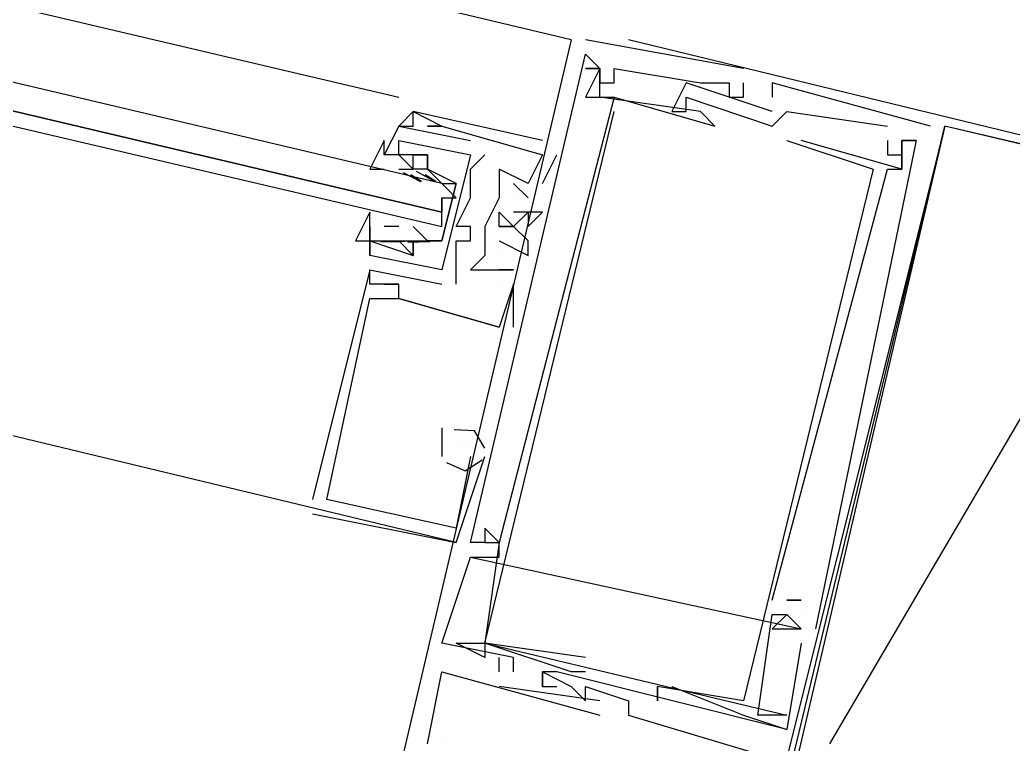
# Model space of a CAD drawing. Header units: feet. Extents: x -84 to 198, y -22 to 181.
# Drawn here: x 131.475 to 132.397, y 93.591 to 94.263 of the extents above; entities that cross this region are included whole.
import ezdxf

# ---------------------------------------------------------------- set-up
doc = ezdxf.new("R2010")
doc.units = ezdxf.units.FT
doc.layers.add('A-LINEA', color=7, linetype='CONTINUOUS')

msp = doc.modelspace()

# ---------------------------------------------------------------- linework, layer by layer
at = {"layer": 'A-LINEA'}
for p, q in [((132.2267, 93.5911), (135.0133, 98.3511)), ((131.9867, 94.2444), (126.0133, 95.6711)), ((130.1867, 94.5778), (131.8267, 94.1911)), ((131.9867, 94.2444), (131.8267, 93.5644)), ((131.9867, 94.2444), (131.8267, 93.5644)), ((131.9867, 94.2444), (131.8267, 93.5644)), ((131.9867, 94.2444), (131.9867, 94.2444)), ((131.9867, 94.2444), (131.9867, 94.2444)), ((131.9867, 94.2444), (131.9867, 94.2444)), ((132.1467, 94.2178), (132, 94.2444)), ((132, 94.2444), (132, 94.2444)), ((132.1467, 94.2178), (132, 94.2444)), ((132, 94.2444), (132, 94.2444)), ((132.1467, 94.2178), (132, 94.2444)), ((132, 94.2444), (132, 94.2444)), ((132.5333, 94.1244), (132.04, 94.2444)), ((132, 94.2178), (132, 94.2178)), ((132, 94.2178), (132, 94.2178)), ((132, 94.2178), (132, 94.2178)), ((132, 94.2178), (132, 94.2178)), ((132, 94.2178), (132, 94.2178)), ((132, 94.2178), (132, 94.2178)), ((132.0133, 94.2178), (132.0133, 94.2178)), ((132.0133, 94.2178), (132.0133, 94.2178)), ((132.0133, 94.2178), (132.0133, 94.2178)), ((132.0133, 94.2178), (132.0133, 94.2178)), ((132.0133, 94.2178), (132.0133, 94.2178)), ((132.0133, 94.2178), (132.0133, 94.2178)), ((132.0133, 94.2178), (132.0133, 94.2178)), ((132.0133, 94.2178), (132.0133, 94.2178)), ((132.0133, 94.2178), (132.0133, 94.2178)), ((132.0267, 94.2178), (132.0267, 94.2178)), ((132.0267, 94.2178), (132.0267, 94.2178)), ((132.0267, 94.2178), (132.0267, 94.2178)), ((132.1467, 94.2178), (132.1467, 94.2178)), ((132.1467, 94.2178), (132.1467, 94.2178)), ((132.1467, 94.2178), (132.1467, 94.2178)), ((132.0133, 94.2044), (132.0133, 94.2044)), ((132.0133, 94.2044), (132.0133, 94.2044)), ((132.0133, 94.2044), (132.0133, 94.2044)), ((132.0267, 94.2044), (132.0267, 94.2044)), ((132.0267, 94.2044), (132.0267, 94.2044)), ((132.0267, 94.2044), (132.0267, 94.2044)), ((132.0933, 94.2044), (132.0933, 94.2044)), ((132.0933, 94.2044), (132.0933, 94.2044)), ((132.0933, 94.2044), (132.0933, 94.2044)), ((132.1067, 94.2044), (132.1067, 94.2044)), ((132.1067, 94.2044), (132.1067, 94.2044)), ((132.1067, 94.2044), (132.1067, 94.2044)), ((132.1067, 94.2044), (132.1067, 94.2044)), ((132.1067, 94.2044), (132.1067, 94.2044)), ((132.1067, 94.2044), (132.1067, 94.2044)), ((132.12, 94.2044), (132.12, 94.2044)), ((132.12, 94.2044), (132.12, 94.2044)), ((132.12, 94.2044), (132.12, 94.2044)), ((132.1333, 94.2044), (132.1333, 94.2044)), ((132.1333, 94.2044), (132.1333, 94.2044)), ((132.1333, 94.2044), (132.1333, 94.2044)), ((132.1467, 94.2044), (132.1467, 94.2044)), ((132.1467, 94.2044), (132.1467, 94.2044)), ((132.1467, 94.2044), (132.1467, 94.2044)), ((132.1733, 94.2044), (132.1733, 94.2044)), ((132.1733, 94.2044), (132.1733, 94.2044)), ((132.1733, 94.2044), (132.1733, 94.2044)), ((132, 94.1911), (132, 94.1911)), ((132, 94.1911), (132, 94.1911)), ((132, 94.1911), (132, 94.1911)), ((132.0133, 94.1911), (132.0133, 94.1911)), ((132.0133, 94.1911), (132.0133, 94.1911)), ((132.0133, 94.1911), (132.0133, 94.1911)), ((132.0267, 94.1911), (132.0267, 94.1911)), ((132.0267, 94.1911), (132.0267, 94.1911)), ((132.0267, 94.1911), (132.0267, 94.1911)), ((132.0267, 94.1911), (132.0267, 94.1911)), ((132.0267, 94.1911), (132.0267, 94.1911)), ((132.0267, 94.1911), (132.0267, 94.1911)), ((132.0933, 94.1911), (132.0933, 94.1911)), ((132.0933, 94.1911), (132.0933, 94.1911)), ((132.0933, 94.1911), (132.0933, 94.1911)), ((132.1333, 94.1911), (132.1333, 94.1911)), ((132.1333, 94.1911), (132.1333, 94.1911)), ((132.1333, 94.1911), (132.1333, 94.1911)), ((132.1467, 94.1911), (132.1467, 94.1911)), ((132.1467, 94.1911), (132.1467, 94.1911)), ((132.1467, 94.1911), (132.1467, 94.1911)), ((132.1733, 94.1911), (132.1733, 94.1911)), ((132.1733, 94.1911), (132.1733, 94.1911)), ((132.1733, 94.1911), (132.1733, 94.1911)), ((131.84, 94.1778), (131.84, 94.1778)), ((131.84, 94.1778), (131.84, 94.1778)), ((131.84, 94.1778), (131.84, 94.1778)), ((131.84, 94.1778), (131.84, 94.1778)), ((131.84, 94.1778), (131.84, 94.1778)), ((131.84, 94.1778), (131.84, 94.1778)), ((132.0267, 94.1778), (132.0267, 94.1778)), ((132.0267, 94.1778), (132.0267, 94.1778)), ((132.0267, 94.1778), (132.0267, 94.1778)), ((132.08, 94.1778), (132.08, 94.1778)), ((132.08, 94.1778), (132.08, 94.1778)), ((132.08, 94.1778), (132.08, 94.1778)), ((132.0933, 94.1778), (132.0933, 94.1778)), ((132.0933, 94.1778), (132.0933, 94.1778)), ((132.0933, 94.1778), (132.0933, 94.1778)), ((132.1067, 94.1778), (132.1067, 94.1778)), ((132.1067, 94.1778), (132.1067, 94.1778)), ((132.1067, 94.1778), (132.1067, 94.1778)), ((132.1733, 94.1778), (132.1733, 94.1778)), ((132.1733, 94.1778), (132.1733, 94.1778)), ((132.1733, 94.1778), (132.1733, 94.1778)), ((132.1867, 94.1778), (132.1867, 94.1778)), ((132.1867, 94.1778), (132.1867, 94.1778)), ((132.1867, 94.1778), (132.1867, 94.1778)), ((131.8267, 94.1644), (131.8133, 94.1378)), ((131.8267, 94.1644), (131.8133, 94.1378)), ((131.8267, 94.1644), (131.8933, 94.1511)), ((131.8267, 94.1644), (131.8267, 94.1644)), ((131.8267, 94.1644), (131.8267, 94.1644)), ((131.8267, 94.1644), (131.8933, 94.1511)), ((131.8267, 94.1644), (131.8267, 94.1644)), ((131.8267, 94.1644), (131.8267, 94.1644)), ((131.8267, 94.1644), (131.8267, 94.1644)), ((131.84, 94.1644), (131.84, 94.1644)), ((131.84, 94.1644), (131.84, 94.1644)), ((131.84, 94.1644), (131.84, 94.1644)), ((131.8533, 94.1644), (131.8533, 94.1644)), ((131.8533, 94.1644), (131.8533, 94.1644)), ((131.8533, 94.1644), (131.8533, 94.1644)), ((131.8667, 94.1644), (131.8667, 94.1644)), ((131.8667, 94.1644), (131.8667, 94.1644)), ((131.8667, 94.1644), (131.8667, 94.1644)), ((131.8667, 94.1644), (131.8667, 94.1644)), ((131.8667, 94.1644), (131.8667, 94.1644)), ((131.8667, 94.1644), (131.8667, 94.1644)), ((132.12, 94.1644), (132.12, 94.1644)), ((132.12, 94.1644), (132.12, 94.1644)), ((132.12, 94.1644), (132.12, 94.1644)), ((132.1733, 93.4978), (132.3333, 94.1644)), ((132.1733, 94.1644), (132.1733, 94.1644)), ((132.1733, 93.4978), (132.3333, 94.1644)), ((132.1733, 94.1644), (132.1733, 94.1644)), ((132.1733, 93.4978), (132.3333, 94.1644)), ((132.1733, 94.1644), (132.1733, 94.1644)), ((132.28, 94.1644), (132.28, 94.1644)), ((132.28, 94.1644), (132.28, 94.1644)), ((132.28, 94.1644), (132.28, 94.1644)), ((132.32, 94.1644), (132.32, 94.1644)), ((132.32, 94.1644), (132.32, 94.1644)), ((132.32, 94.1644), (132.32, 94.1644)), ((132.3333, 94.1644), (132.3333, 94.1644)), ((132.3333, 94.1644), (132.3333, 94.1644)), ((132.3333, 94.1644), (132.3333, 94.1644)), ((131.8267, 94.1511), (131.8267, 94.1511)), ((131.8267, 94.1511), (131.8267, 94.1511)), ((131.8267, 94.1511), (131.8267, 94.1511)), ((131.8267, 94.1511), (131.8267, 94.1511)), ((131.8933, 94.1511), (131.8933, 94.1511)), ((131.8933, 94.1511), (131.8933, 94.1511)), ((131.96, 94.1511), (131.96, 94.1511)), ((131.96, 94.1511), (131.96, 94.1511)), ((131.96, 94.1511), (131.96, 94.1511)), ((132.1867, 94.1511), (132.1867, 94.1511)), ((132.1867, 94.1511), (132.1867, 94.1511)), ((132.1867, 94.1511), (132.1867, 94.1511)), ((132.2, 94.1511), (132.2, 94.1511)), ((132.2, 94.1511), (132.2, 94.1511)), ((132.2, 94.1511), (132.2, 94.1511)), ((132.28, 94.1511), (132.28, 94.1511)), ((132.28, 94.1511), (132.28, 94.1511)), ((132.28, 94.1511), (132.28, 94.1511)), ((132.2933, 94.1511), (132.2933, 94.1511)), ((132.2933, 94.1511), (132.2933, 94.1511)), ((132.2933, 94.1511), (132.2933, 94.1511)), ((132.2933, 94.1511), (132.2933, 94.1511)), ((132.2933, 94.1511), (132.2933, 94.1511)), ((132.2933, 94.1511), (132.2933, 94.1511)), ((132.2933, 94.1511), (132.2933, 94.1511)), ((132.2933, 94.1511), (132.2933, 94.1511)), ((132.2933, 94.1511), (132.2933, 94.1511)), ((132.3067, 94.1511), (132.3067, 94.1511)), ((132.3067, 94.1511), (132.3067, 94.1511)), ((132.3067, 94.1511), (132.3067, 94.1511)), ((132.3067, 94.1511), (132.3067, 94.1511)), ((132.3067, 94.1511), (132.3067, 94.1511)), ((132.3067, 94.1511), (132.3067, 94.1511)), ((131.8133, 94.1378), (131.8133, 94.1378)), ((131.8133, 94.1378), (131.8133, 94.1378)), ((131.8267, 94.1378), (131.8267, 94.1378)), ((131.8267, 94.1378), (131.8267, 94.1378)), ((131.84, 94.1378), (131.84, 94.1378)), ((131.84, 94.1378), (131.84, 94.1378)), ((131.8533, 94.1378), (131.8533, 94.1378)), ((131.8533, 94.1378), (131.8533, 94.1378)), ((131.8533, 94.1378), (131.8533, 94.1378)), ((131.8533, 94.1378), (131.8533, 94.1378)), ((131.8933, 94.1378), (131.8933, 94.1378)), ((131.8933, 94.1378), (131.8933, 94.1378)), ((131.9067, 94.1378), (131.9067, 94.1378)), ((131.9067, 94.1378), (131.9067, 94.1378)), ((131.96, 94.1111), (131.9733, 94.1378)), ((131.96, 94.1378), (131.96, 94.1378)), ((131.96, 94.1378), (131.96, 94.1378)), ((131.96, 94.1111), (131.9733, 94.1378)), ((131.96, 94.1378), (131.96, 94.1378)), ((131.96, 94.1378), (131.96, 94.1378)), ((131.96, 94.1111), (131.9733, 94.1378)), ((131.96, 94.1378), (131.96, 94.1378)), ((131.96, 94.1378), (131.96, 94.1378)), ((131.9733, 94.1378), (131.9733, 94.1378)), ((131.9733, 94.1378), (131.9733, 94.1378)), ((131.9733, 94.1378), (131.9733, 94.1378)), ((132.28, 94.1378), (132.28, 94.1378)), ((132.28, 94.1378), (132.28, 94.1378)), ((132.28, 94.1378), (132.28, 94.1378)), ((132.2933, 94.1378), (132.2933, 94.1378)), ((132.2933, 94.1378), (132.2933, 94.1378)), ((132.2933, 94.1378), (132.2933, 94.1378)), ((131.8267, 94.1244), (131.8267, 94.1244)), ((131.8267, 94.1244), (131.84, 94.1244)), ((131.8267, 94.1244), (131.8267, 94.1244)), ((131.8307, 94.1214), (131.847, 94.113)), ((131.8378, 94.1196), (131.8479, 94.1134)), ((131.84, 94.1244), (131.84, 94.1244)), ((131.84, 94.1244), (131.84, 94.1244)), ((131.8428, 94.1225), (131.8607, 94.1128)), ((131.8511, 94.1196), (131.8612, 94.1134)), ((131.8533, 94.1244), (131.8533, 94.1244)), ((131.8533, 94.1244), (131.8533, 94.1244)), ((131.8933, 94.1244), (131.8933, 94.1244)), ((131.8933, 94.1244), (131.8933, 94.1244)), ((131.92, 94.1244), (131.92, 94.1244)), ((131.92, 94.1244), (131.92, 94.1244)), ((131.92, 94.1244), (131.92, 94.1244)), ((132.2667, 94.1244), (132.2667, 94.1244)), ((132.2667, 94.1244), (132.2667, 94.1244)), ((132.2667, 94.1244), (132.2667, 94.1244)), ((132.28, 94.1244), (132.28, 94.1244)), ((132.28, 94.1244), (132.28, 94.1244)), ((132.28, 94.1244), (132.28, 94.1244)), ((132.2933, 94.1244), (132.2933, 94.1244)), ((132.2933, 94.1244), (132.2933, 94.1244)), ((132.2933, 94.1244), (132.2933, 94.1244)), ((132.2933, 94.1244), (132.2933, 94.1244)), ((132.2933, 94.1244), (132.2933, 94.1244)), ((132.2933, 94.1244), (132.2933, 94.1244)), ((131.84, 94.1111), (131.84, 94.1111)), ((131.8533, 94.1111), (131.8533, 94.1111)), ((131.9333, 94.1111), (131.9467, 94.0978)), ((131.9333, 94.1111), (131.9333, 94.1111)), ((131.9333, 94.1111), (131.9467, 94.0978)), ((131.9333, 94.1111), (131.9333, 94.1111)), ((131.9333, 94.1111), (131.9467, 94.0978)), ((131.9333, 94.1111), (131.9333, 94.1111)), ((131.9467, 94.1111), (131.9467, 94.1111)), ((131.9467, 94.1111), (131.9467, 94.1111)), ((131.9467, 94.1111), (131.9467, 94.1111)), ((131.9467, 94.1111), (131.9467, 94.1111)), ((131.9467, 94.1111), (131.9467, 94.1111)), ((131.9467, 94.1111), (131.9467, 94.1111)), ((131.96, 94.1111), (131.96, 94.1111)), ((131.96, 94.1111), (131.96, 94.1111)), ((131.96, 94.1111), (131.96, 94.1111)), ((131.8667, 94.0978), (131.8667, 94.0844)), ((131.8933, 94.0978), (131.8933, 94.0978)), ((131.8933, 94.0978), (131.8933, 94.0978)), ((131.92, 94.0978), (131.92, 94.0978)), ((131.92, 94.0978), (131.92, 94.0978)), ((131.92, 94.0978), (131.92, 94.0978)), ((131.9333, 94.0978), (131.9333, 94.0978)), ((131.9333, 94.0978), (131.9333, 94.0978)), ((131.9333, 94.0978), (131.9333, 94.0978)), ((131.9467, 94.0978), (131.9467, 94.0978)), ((131.9467, 94.0978), (131.9467, 94.0978)), ((131.9467, 94.0978), (131.9467, 94.0978)), ((131.9333, 94.0844), (131.9333, 94.0844)), ((131.9333, 94.0844), (131.9333, 94.0844)), ((131.9333, 94.0844), (131.9333, 94.0844)), ((131.9467, 94.0844), (131.9467, 94.0844)), ((131.9467, 94.0844), (131.9467, 94.0844)), ((131.9467, 94.0844), (131.9467, 94.0844)), ((131.96, 94.0844), (131.96, 94.0844)), ((131.96, 94.0844), (131.96, 94.0844)), ((131.96, 94.0844), (131.96, 94.0844)), ((131.8, 94.0711), (131.8, 94.0444)), ((131.8, 94.0711), (131.8, 94.0711)), ((131.8, 94.0711), (131.8, 94.0444)), ((131.8, 94.0711), (131.8, 94.0711)), ((131.8133, 94.0711), (131.8133, 94.0711)), ((131.8267, 94.0711), (131.8133, 94.0711)), ((131.8133, 94.0711), (131.8133, 94.0711)), ((131.8267, 94.0711), (131.8267, 94.0711)), ((131.8533, 94.0711), (131.8533, 94.0711)), ((131.88, 94.0711), (131.88, 94.0711)), ((131.88, 94.0711), (131.88, 94.0711)), ((131.8933, 94.0711), (131.8933, 94.0711)), ((131.8933, 94.0711), (131.8933, 94.0711)), ((131.9067, 94.0711), (131.9067, 94.0711)), ((131.9067, 94.0711), (131.9067, 94.0711)), ((131.9067, 94.0711), (131.9067, 94.0711)), ((131.92, 94.0711), (131.92, 94.0711)), ((131.92, 94.0711), (131.92, 94.0711)), ((131.92, 94.0711), (131.92, 94.0711)), ((131.9333, 94.0711), (131.9333, 94.0711)), ((131.9333, 94.0711), (131.9333, 94.0711)), ((131.9333, 94.0711), (131.9333, 94.0711)), ((131.9467, 94.0711), (131.9467, 94.0711)), ((131.9467, 94.0711), (131.9467, 94.0711)), ((131.9467, 94.0711), (131.9467, 94.0711)), ((131.8, 94.0578), (131.8, 94.0578)), ((131.8, 94.0578), (131.8, 94.0578)), ((131.8285, 94.057), (131.8102, 94.0567)), ((131.8365, 94.0576), (131.8246, 94.0566)), ((131.8267, 94.0578), (131.8267, 94.0578)), ((131.8267, 94.0578), (131.8267, 94.0578)), ((131.8557, 94.0569), (131.8352, 94.0564)), ((131.8498, 94.0576), (131.8379, 94.0566)), ((131.84, 94.0578), (131.84, 94.0578)), ((131.84, 94.0578), (131.84, 94.0578)), ((131.88, 94.0578), (131.88, 94.0578)), ((131.88, 94.0578), (131.88, 94.0578)), ((131.8933, 94.0578), (131.8933, 94.0578)), ((131.8933, 94.0578), (131.8933, 94.0578)), ((131.92, 94.0578), (131.92, 94.0578)), ((131.92, 94.0578), (131.92, 94.0578)), ((131.92, 94.0578), (131.92, 94.0578)), ((131.9467, 94.0578), (131.9467, 94.0578)), ((131.9467, 94.0578), (131.9467, 94.0578)), ((131.9467, 94.0578), (131.9467, 94.0578)), ((131.8, 94.0444), (131.8, 94.0444)), ((131.8, 94.0444), (131.8, 94.0444)), ((131.8, 94.0444), (131.8, 94.0444)), ((131.8, 94.0444), (131.8, 94.0444)), ((131.84, 94.0444), (131.84, 94.0444)), ((131.84, 94.0444), (131.84, 94.0444)), ((131.84, 94.0444), (131.84, 94.0444)), ((131.84, 94.0444), (131.84, 94.0444)), ((131.88, 94.0444), (131.88, 94.0444)), ((131.88, 94.0444), (131.88, 94.0444)), ((131.9067, 94.0444), (131.9067, 94.0444)), ((131.9067, 94.0444), (131.9067, 94.0444)), ((131.9067, 94.0444), (131.9067, 94.0444)), ((131.92, 94.0444), (131.92, 94.0444)), ((131.92, 94.0444), (131.92, 94.0444)), ((131.92, 94.0444), (131.92, 94.0444)), ((131.9467, 94.0444), (131.9467, 94.0444)), ((131.9467, 94.0444), (131.9467, 94.0444)), ((131.9467, 94.0444), (131.9467, 94.0444)), ((131.8, 94.0311), (131.8667, 94.0178)), ((131.8, 94.0311), (131.8, 94.0311)), ((131.8, 94.0311), (131.8, 94.0311)), ((131.8, 94.0311), (131.8667, 94.0178)), ((131.8, 94.0311), (131.8, 94.0311)), ((131.8, 94.0311), (131.8, 94.0311)), ((131.8, 94.0311), (131.8, 94.0311)), ((131.8667, 94.0311), (131.8667, 94.0311)), ((131.8667, 94.0311), (131.8667, 94.0311)), ((131.8933, 94.0311), (131.8933, 94.0311)), ((131.8933, 94.0311), (131.8933, 94.0311)), ((131.8933, 94.0311), (131.8933, 94.0311)), ((131.92, 94.0311), (131.92, 94.0311)), ((131.92, 94.0311), (131.92, 94.0311)), ((131.92, 94.0311), (131.92, 94.0311)), ((131.9333, 94.0311), (131.9333, 94.0311)), ((131.9333, 94.0311), (131.9333, 94.0311)), ((131.9333, 94.0311), (131.9333, 94.0311)), ((131.9333, 94.0311), (131.9333, 94.0311)), ((131.9333, 94.0311), (131.9333, 94.0311)), ((131.9333, 94.0311), (131.9333, 94.0311)), ((131.8, 94.0178), (131.8, 94.0178)), ((131.8, 94.0178), (131.8, 94.0178)), ((131.8, 94.0178), (131.8, 94.0178)), ((131.8133, 94.0178), (131.8133, 94.0178)), ((131.8133, 94.0178), (131.8133, 94.0178)), ((131.8133, 94.0178), (131.8133, 94.0178)), ((131.8267, 94.0178), (131.8267, 94.0178)), ((131.8267, 94.0178), (131.8267, 94.0178)), ((131.8267, 94.0178), (131.8267, 94.0178)), ((131.8267, 94.0178), (131.8267, 94.0178)), ((131.8267, 94.0178), (131.8267, 94.0178)), ((131.8267, 94.0178), (131.8267, 94.0178)), ((131.8667, 94.0178), (131.8667, 94.0178)), ((131.8667, 94.0178), (131.8667, 94.0178)), ((131.88, 94.0178), (131.88, 94.0178)), ((131.88, 94.0178), (131.88, 94.0178)), ((131.92, 94.0178), (131.92, 94.0178)), ((131.92, 94.0178), (131.92, 94.0178)), ((131.92, 94.0178), (131.92, 94.0178)), ((131.9333, 93.9778), (131.9333, 94.0178)), ((131.9333, 94.0178), (131.9333, 94.0178)), ((131.9333, 94.0178), (131.9333, 94.0178)), ((131.9333, 93.9778), (131.9333, 94.0178)), ((131.9333, 94.0178), (131.9333, 94.0178)), ((131.9333, 94.0178), (131.9333, 94.0178)), ((131.9333, 93.9778), (131.9333, 94.0178)), ((131.9333, 94.0178), (131.9333, 94.0178)), ((131.9333, 94.0178), (131.9333, 94.0178)), ((131.8, 94.0044), (131.8, 94.0044)), ((131.8, 94.0044), (131.8, 94.0044)), ((131.8, 94.0044), (131.8, 94.0044)), ((131.8267, 94.0044), (131.8267, 94.0044)), ((131.8267, 94.0044), (131.8267, 94.0044)), ((131.8267, 94.0044), (131.8267, 94.0044)), ((131.8267, 94.0044), (131.8267, 94.0044)), ((131.8267, 94.0044), (131.8267, 94.0044)), ((131.8267, 94.0044), (131.8267, 94.0044)), ((131.92, 93.9778), (131.92, 93.9778)), ((131.92, 93.9778), (131.92, 93.9778)), ((131.92, 93.9778), (131.92, 93.9778)), ((131.92, 93.9778), (131.92, 93.9778)), ((131.92, 93.9778), (131.92, 93.9778)), ((131.92, 93.9778), (131.92, 93.9778)), ((131.9333, 93.9778), (131.9333, 93.9778)), ((131.9333, 93.9778), (131.9333, 93.9778)), ((131.9333, 93.9778), (131.9333, 93.9778)), ((131.8667, 93.8844), (131.8667, 93.8711)), ((131.8667, 93.8844), (131.8667, 93.8844)), ((131.8667, 93.8844), (131.8667, 93.8711)), ((131.8667, 93.8844), (131.8667, 93.8844)), ((131.8667, 93.8844), (131.8667, 93.8711)), ((131.8667, 93.8844), (131.8667, 93.8844)), ((131.8667, 93.8711), (131.8667, 93.8578)), ((131.8667, 93.8711), (131.8667, 93.8711)), ((131.8667, 93.8711), (131.8667, 93.8578)), ((131.8667, 93.8711), (131.8667, 93.8711)), ((131.8667, 93.8711), (131.8667, 93.8578)), ((131.8667, 93.8711), (131.8667, 93.8711)), ((131.88, 93.8711), (131.88, 93.8711)), ((131.88, 93.8711), (131.88, 93.8711)), ((131.88, 93.8711), (131.88, 93.8711)), ((131.8933, 93.8711), (131.8933, 93.8711)), ((131.8933, 93.8711), (131.8933, 93.8711)), ((131.8933, 93.8711), (131.8933, 93.8711)), ((131.8933, 93.8711), (131.8933, 93.8711)), ((131.8933, 93.8711), (131.8933, 93.8711)), ((131.8933, 93.8711), (131.8933, 93.8711)), ((131.8667, 93.8578), (131.8667, 93.8578)), ((131.8667, 93.8578), (131.8667, 93.8578)), ((131.8667, 93.8578), (131.8667, 93.8578)), ((131.88, 93.7778), (131.9067, 93.8578)), ((131.88, 93.7778), (131.9067, 93.8578)), ((131.88, 93.7778), (131.9067, 93.8578)), ((131.8933, 93.8578), (131.8933, 93.8578)), ((131.8933, 93.8578), (131.8933, 93.8578)), ((131.8933, 93.8578), (131.8933, 93.8578)), ((131.8933, 93.8578), (131.8933, 93.8578)), ((131.8933, 93.8578), (131.8933, 93.8578)), ((131.8933, 93.8578), (131.8933, 93.8578)), ((131.9067, 93.8578), (131.9067, 93.8578)), ((131.9067, 93.8578), (131.9067, 93.8578)), ((131.9067, 93.8578), (131.9067, 93.8578)), ((131.7467, 93.8178), (131.7467, 93.8178)), ((131.7467, 93.8178), (131.7467, 93.8178)), ((131.7467, 93.8178), (131.7467, 93.8178)), ((131.76, 93.8178), (131.76, 93.8178)), ((131.76, 93.8178), (131.76, 93.8178)), ((131.76, 93.8178), (131.76, 93.8178)), ((131.7467, 93.8044), (131.88, 93.7778)), ((131.7467, 93.8044), (131.7467, 93.8044)), ((131.7467, 93.8044), (131.88, 93.7778)), ((131.7467, 93.8044), (131.7467, 93.8044)), ((131.7467, 93.8044), (131.88, 93.7778)), ((131.7467, 93.8044), (131.7467, 93.8044)), ((131.88, 93.7911), (131.88, 93.7911)), ((131.88, 93.7911), (131.88, 93.7911)), ((131.88, 93.7911), (131.88, 93.7911)), ((131.88, 93.7911), (131.88, 93.7911)), ((131.88, 93.7911), (131.88, 93.7911)), ((131.88, 93.7911), (131.88, 93.7911)), ((131.9067, 93.7911), (131.9067, 93.7911)), ((131.9067, 93.7911), (131.9067, 93.7911)), ((131.9067, 93.7911), (131.9067, 93.7911)), ((131.88, 93.7778), (131.88, 93.7778)), ((131.88, 93.7778), (131.88, 93.7778)), ((131.88, 93.7778), (131.88, 93.7778)), ((131.8933, 93.7778), (131.8933, 93.7778)), ((131.8933, 93.7778), (131.8933, 93.7778)), ((131.8933, 93.7778), (131.8933, 93.7778)), ((131.9067, 93.7778), (131.9067, 93.7778)), ((131.9067, 93.7778), (131.9067, 93.7778)), ((131.9067, 93.7778), (131.9067, 93.7778)), ((131.9067, 93.7778), (131.9067, 93.7778)), ((131.9067, 93.7778), (131.9067, 93.7778)), ((131.9067, 93.7778), (131.9067, 93.7778)), ((131.92, 93.7778), (131.92, 93.7778)), ((131.92, 93.7778), (131.92, 93.7778)), ((131.92, 93.7778), (131.92, 93.7778)), ((131.92, 93.7778), (131.92, 93.7778)), ((131.92, 93.7778), (131.92, 93.7778)), ((131.92, 93.7778), (131.92, 93.7778)), ((131.92, 93.7778), (131.92, 93.7778)), ((131.92, 93.7778), (131.92, 93.7778)), ((131.92, 93.7778), (131.92, 93.7778)), ((131.8933, 93.7644), (132.2, 93.6978)), ((131.8933, 93.7644), (131.8933, 93.7644)), ((131.8933, 93.7644), (132.2, 93.6978)), ((131.8933, 93.7644), (131.8933, 93.7644)), ((131.8933, 93.7644), (132.2, 93.6978)), ((131.8933, 93.7644), (131.8933, 93.7644)), ((131.92, 93.7644), (131.92, 93.7644)), ((131.92, 93.7644), (131.92, 93.7644)), ((131.92, 93.7644), (131.92, 93.7644)), ((132.1733, 93.7244), (132.1733, 93.7244)), ((132.1733, 93.7244), (132.1733, 93.7244)), ((132.1733, 93.7244), (132.1733, 93.7244)), ((132.2, 93.7244), (132.1867, 93.7244)), ((132.1867, 93.7244), (132.1867, 93.7244)), ((132.2, 93.7244), (132.1867, 93.7244)), ((132.1867, 93.7244), (132.1867, 93.7244)), ((132.2, 93.7244), (132.1867, 93.7244)), ((132.1867, 93.7244), (132.1867, 93.7244)), ((132.2, 93.7244), (132.2, 93.7244)), ((132.2, 93.7244), (132.2, 93.7244)), ((132.2, 93.7244), (132.2, 93.7244)), ((132.1733, 93.7111), (132.1733, 93.7111)), ((132.1733, 93.7111), (132.1733, 93.7111)), ((132.1733, 93.7111), (132.1733, 93.7111)), ((132.1867, 93.7111), (132.1867, 93.7111)), ((132.1867, 93.7111), (132.1867, 93.7111)), ((132.1867, 93.7111), (132.1867, 93.7111)), ((132.1867, 93.7111), (132.1867, 93.7111)), ((132.1867, 93.7111), (132.1867, 93.7111)), ((132.1867, 93.7111), (132.1867, 93.7111)), ((132.2, 93.7111), (132.2, 93.7111)), ((132.2, 93.7111), (132.2, 93.7111)), ((132.2, 93.7111), (132.2, 93.7111)), ((132.2, 93.7111), (132.2, 93.7111)), ((132.2, 93.7111), (132.2, 93.7111)), ((132.2, 93.7111), (132.2, 93.7111)), ((132.2, 93.7111), (132.2, 93.7111)), ((132.2, 93.7111), (132.2, 93.7111)), ((132.2, 93.7111), (132.2, 93.7111)), ((132.2, 93.7111), (132.2, 93.7111)), ((132.2, 93.7111), (132.2, 93.7111)), ((132.2, 93.7111), (132.2, 93.7111)), ((132.1733, 93.6978), (132.1733, 93.6978)), ((132.1733, 93.6978), (132.1733, 93.6978)), ((132.1733, 93.6978), (132.1733, 93.6978)), ((132.2, 93.6978), (132.2, 93.6978)), ((132.2, 93.6978), (132.2, 93.6978)), ((132.2, 93.6978), (132.2, 93.6978)), ((132.2, 93.6978), (132.2, 93.6978)), ((132.2, 93.6978), (132.2, 93.6978)), ((132.2, 93.6978), (132.2, 93.6978)), ((132.2133, 93.6978), (132.2133, 93.6978)), ((132.2133, 93.6978), (132.2133, 93.6978)), ((132.2133, 93.6978), (132.2133, 93.6978)), ((131.8667, 93.6844), (131.8667, 93.6844)), ((131.8667, 93.6844), (131.8667, 93.6844)), ((131.8667, 93.6844), (131.8667, 93.6844)), ((131.8667, 93.6844), (131.8667, 93.6844)), ((131.8667, 93.6844), (131.8667, 93.6844)), ((131.8667, 93.6844), (131.8667, 93.6844)), ((131.88, 93.6844), (131.88, 93.6844)), ((131.88, 93.6844), (131.88, 93.6844)), ((131.88, 93.6844), (131.88, 93.6844)), ((131.9067, 93.6844), (131.9067, 93.6844)), ((131.9067, 93.6844), (131.9067, 93.6844)), ((131.9067, 93.6844), (131.9067, 93.6844)), ((131.9067, 93.6844), (131.9067, 93.6844)), ((131.9067, 93.6844), (131.9067, 93.6844)), ((131.9067, 93.6844), (131.9067, 93.6844)), ((131.9067, 93.6844), (131.9067, 93.6844)), ((131.9067, 93.6844), (131.9067, 93.6844)), ((131.9067, 93.6844), (131.9067, 93.6844)), ((132.2, 93.6844), (132.2, 93.6844)), ((132.2, 93.6844), (132.2, 93.6844)), ((132.2, 93.6844), (132.2, 93.6844)), ((131.9067, 93.6711), (131.9067, 93.6711)), ((131.9067, 93.6711), (131.9067, 93.6711)), ((131.9067, 93.6711), (131.9067, 93.6711)), ((131.92, 93.6711), (131.92, 93.6711)), ((131.92, 93.6711), (131.92, 93.6711)), ((131.92, 93.6711), (131.92, 93.6711)), ((131.9333, 93.6711), (131.9333, 93.6711)), ((131.9333, 93.6711), (131.9333, 93.6711)), ((131.9333, 93.6711), (131.9333, 93.6711)), ((131.96, 93.6711), (131.96, 93.6711)), ((131.96, 93.6711), (131.96, 93.6711)), ((131.96, 93.6711), (131.96, 93.6711)), ((131.96, 93.6711), (131.96, 93.6711)), ((131.96, 93.6711), (131.96, 93.6711)), ((131.96, 93.6711), (131.96, 93.6711)), ((132, 93.6711), (132, 93.6711)), ((132, 93.6711), (132, 93.6711)), ((132, 93.6711), (132, 93.6711)), ((131.8667, 93.6578), (131.8667, 93.6578)), ((131.8667, 93.6578), (131.8667, 93.6578)), ((131.8667, 93.6578), (131.8667, 93.6578)), ((131.92, 93.6578), (131.92, 93.6578)), ((131.92, 93.6578), (131.92, 93.6578)), ((131.92, 93.6578), (131.92, 93.6578)), ((131.92, 93.6578), (131.92, 93.6578)), ((131.92, 93.6578), (131.92, 93.6578)), ((131.92, 93.6578), (131.92, 93.6578)), ((131.9333, 93.6578), (131.9333, 93.6578)), ((131.9333, 93.6578), (131.9333, 93.6578)), ((131.9333, 93.6578), (131.9333, 93.6578)), ((131.9333, 93.6578), (131.9333, 93.6578)), ((131.9333, 93.6578), (131.9333, 93.6578)), ((131.9333, 93.6578), (131.9333, 93.6578)), ((131.96, 93.6578), (131.96, 93.6578)), ((131.96, 93.6578), (131.96, 93.6578)), ((131.96, 93.6578), (131.96, 93.6578)), ((131.96, 93.6578), (131.96, 93.6578)), ((131.96, 93.6578), (131.96, 93.6578)), ((131.96, 93.6578), (131.96, 93.6578)), ((131.96, 93.6578), (131.96, 93.6578)), ((131.96, 93.6578), (131.96, 93.6578)), ((131.96, 93.6578), (131.96, 93.6578)), ((131.9733, 93.6578), (131.9733, 93.6578)), ((131.9733, 93.6578), (131.9733, 93.6578)), ((131.9733, 93.6578), (131.9733, 93.6578)), ((131.9733, 93.6578), (131.9733, 93.6578)), ((131.9733, 93.6578), (131.9733, 93.6578)), ((131.9733, 93.6578), (131.9733, 93.6578)), ((131.9867, 93.6578), (131.9867, 93.6578)), ((131.9867, 93.6578), (131.9867, 93.6578)), ((131.9867, 93.6578), (131.9867, 93.6578)), ((132, 93.6578), (132, 93.6578)), ((132, 93.6578), (132, 93.6578)), ((132, 93.6578), (132, 93.6578)), ((132.0133, 93.6311), (131.92, 93.6444)), ((131.92, 93.6444), (131.92, 93.6444)), ((132.0133, 93.6311), (131.92, 93.6444)), ((131.92, 93.6444), (131.92, 93.6444)), ((132.0133, 93.6311), (131.92, 93.6444)), ((131.92, 93.6444), (131.92, 93.6444)), ((131.96, 93.6444), (131.96, 93.6444)), ((131.96, 93.6444), (131.96, 93.6444)), ((131.96, 93.6444), (131.96, 93.6444)), ((131.96, 93.6444), (131.96, 93.6444)), ((131.96, 93.6444), (131.96, 93.6444)), ((131.96, 93.6444), (131.96, 93.6444)), ((131.9733, 93.6444), (131.9733, 93.6444)), ((131.9733, 93.6444), (131.9733, 93.6444)), ((131.9733, 93.6444), (131.9733, 93.6444)), ((131.9867, 93.6444), (131.9867, 93.6444)), ((131.9867, 93.6444), (131.9867, 93.6444)), ((131.9867, 93.6444), (131.9867, 93.6444)), ((132, 93.6444), (132, 93.6444)), ((132, 93.6444), (132, 93.6444)), ((132, 93.6444), (132, 93.6444)), ((132.0667, 93.6444), (132.0667, 93.6444)), ((132.0667, 93.6444), (132.0667, 93.6444)), ((132.0667, 93.6444), (132.0667, 93.6444)), ((132.0667, 93.6444), (132.0667, 93.6444)), ((132.0667, 93.6444), (132.0667, 93.6444)), ((132.0667, 93.6444), (132.0667, 93.6444)), ((132.0667, 93.6444), (132.0667, 93.6444)), ((132.0667, 93.6444), (132.0667, 93.6444)), ((132.0667, 93.6444), (132.0667, 93.6444)), ((132.08, 93.6444), (132.08, 93.6444)), ((132.08, 93.6444), (132.08, 93.6444)), ((132.08, 93.6444), (132.08, 93.6444)), ((132, 93.6311), (132, 93.6311)), ((132, 93.6311), (132, 93.6311)), ((132, 93.6311), (132, 93.6311)), ((132.0133, 93.6311), (132.0133, 93.6311)), ((132.0133, 93.6311), (132.0133, 93.6311)), ((132.0133, 93.6311), (132.0133, 93.6311)), ((132.04, 93.6311), (132.04, 93.6311)), ((132.04, 93.6311), (132.04, 93.6311)), ((132.04, 93.6311), (132.04, 93.6311)), ((132.0667, 93.6311), (132.0667, 93.6311)), ((132.0667, 93.6311), (132.0667, 93.6311)), ((132.0667, 93.6311), (132.0667, 93.6311)), ((132.1467, 93.6311), (132.1467, 93.6311)), ((132.1467, 93.6311), (132.1467, 93.6311)), ((132.1467, 93.6311), (132.1467, 93.6311)), ((132.0133, 93.6178), (132.0133, 93.6178)), ((132.0133, 93.6178), (132.0133, 93.6178)), ((132.0133, 93.6178), (132.0133, 93.6178)), ((132.04, 93.6178), (132.04, 93.6178)), ((132.04, 93.6178), (132.04, 93.6178)), ((132.04, 93.6178), (132.04, 93.6178)), ((132.1467, 93.6178), (132.1467, 93.6178)), ((132.1467, 93.6178), (132.1467, 93.6178)), ((132.1467, 93.6178), (132.1467, 93.6178)), ((132.16, 93.6178), (132.16, 93.6178)), ((132.16, 93.6178), (132.16, 93.6178)), ((132.16, 93.6178), (132.16, 93.6178)), ((132.1867, 93.6178), (132.1867, 93.6178)), ((132.1867, 93.6178), (132.1867, 93.6178)), ((132.1867, 93.6178), (132.1867, 93.6178)), ((132.1867, 93.6044), (132.1867, 93.6044)), ((132.1867, 93.6044), (132.1867, 93.6044)), ((132.1867, 93.6044), (132.1867, 93.6044)), ((132.1867, 93.6044), (132.1867, 93.6044)), ((132.1867, 93.6044), (132.1867, 93.6044)), ((132.1867, 93.6044), (132.1867, 93.6044)), ((131.8533, 93.5911), (131.8533, 93.5911)), ((131.8533, 93.5911), (131.8533, 93.5911)), ((131.8533, 93.5911), (131.8533, 93.5911)), ((131.8667, 93.5911), (131.8667, 93.5911)), ((131.8667, 93.5911), (131.8667, 93.5911)), ((131.8667, 93.5911), (131.8667, 93.5911))]:
    msp.add_line(p, q, dxfattribs=at)
for points in [[(130.16, 94.4711), (131.8667, 94.0711), (131.8667, 94.0844), (130.1733, 94.4844), (131.8667, 94.0844), (131.8667, 94.0978), (131.88, 94.0978), (131.8667, 94.1111), (130.1733, 94.5111)], [(131.88, 93.7778), (130.1067, 94.2044), (129, 94.4578)], [(131.9067, 93.7778), (131.8933, 93.7778), (132, 94.2311)], [(131.9067, 93.7778), (131.8933, 93.7778), (132, 94.2311)], [(131.9067, 93.7778), (131.8933, 93.7778), (132, 94.2311)], [(132, 94.2311), (132.0133, 94.2178), (132.0133, 94.2044), (132.0267, 94.2044), (132.0267, 94.2178), (132.1067, 94.2044), (132.12, 94.2044)], [(132, 94.2311), (132.0133, 94.2178), (132.0133, 94.2044), (132.0267, 94.2044), (132.0267, 94.2178), (132.1067, 94.2044), (132.12, 94.2044)], [(132, 94.2311), (132.0133, 94.2178), (132.0133, 94.2044), (132.0267, 94.2044), (132.0267, 94.2178), (132.1067, 94.2044), (132.12, 94.2044)], [(132.0267, 94.1911), (132.12, 94.1644), (132.1067, 94.1778), (132.0133, 94.1911), (132.0133, 94.2178), (132, 94.2178), (132.0133, 94.2178), (132, 94.1911), (132.0267, 94.1911), (131.92, 93.7778), (131.9067, 93.7911), (131.9067, 93.7778), (131.92, 93.7778), (131.9067, 93.6844)], [(132.0267, 94.1911), (132.12, 94.1644), (132.1067, 94.1778), (132.0133, 94.1911), (132.0133, 94.2178), (132, 94.2178), (132.0133, 94.2178), (132, 94.1911), (132.0267, 94.1911), (131.92, 93.7778), (131.9067, 93.7911), (131.9067, 93.7778), (131.92, 93.7778), (131.9067, 93.6844)], [(132.0267, 94.1911), (132.12, 94.1644), (132.1067, 94.1778), (132.0133, 94.1911), (132.0133, 94.2178), (132, 94.2178), (132.0133, 94.2178), (132, 94.1911), (132.0267, 94.1911), (131.92, 93.7778), (131.9067, 93.7911), (131.9067, 93.7778), (131.92, 93.7778), (131.9067, 93.6844)], [(132.1733, 94.1778), (132.0933, 94.2044), (132.08, 94.1778), (132.0933, 94.1778), (132.0933, 94.1911), (132.1733, 94.1644), (132.1867, 94.1778), (132.28, 94.1644)], [(132.1733, 94.1778), (132.0933, 94.2044), (132.08, 94.1778), (132.0933, 94.1778), (132.0933, 94.1911), (132.1733, 94.1644), (132.1867, 94.1778), (132.28, 94.1644)], [(132.1733, 94.1778), (132.0933, 94.2044), (132.08, 94.1778), (132.0933, 94.1778), (132.0933, 94.1911), (132.1733, 94.1644), (132.1867, 94.1778), (132.28, 94.1644)], [(132.1067, 94.2044), (132.1333, 94.2044), (132.1333, 94.1911), (132.1467, 94.1911), (132.1467, 94.2044)], [(132.1067, 94.2044), (132.1333, 94.2044), (132.1333, 94.1911), (132.1467, 94.1911), (132.1467, 94.2044)], [(132.1067, 94.2044), (132.1333, 94.2044), (132.1333, 94.1911), (132.1467, 94.1911), (132.1467, 94.2044)], [(132.32, 94.1644), (132.1733, 94.2044), (132.1733, 94.1911)], [(132.32, 94.1644), (132.1733, 94.2044), (132.1733, 94.1911)], [(132.32, 94.1644), (132.1733, 94.2044), (132.1733, 94.1911)], [(131.96, 94.1511), (131.84, 94.1778), (131.8267, 94.1644), (131.84, 94.1644), (131.84, 94.1778), (131.8667, 94.1644), (131.8533, 94.1644), (131.8667, 94.1644), (131.96, 94.1378), (131.9467, 94.1111), (131.92, 94.1244), (131.92, 94.0978), (131.9067, 94.0711), (131.9067, 94.0444), (131.8933, 94.0311), (131.9333, 94.0311)], [(131.96, 94.1511), (131.84, 94.1778), (131.8267, 94.1644), (131.84, 94.1644), (131.84, 94.1778), (131.8667, 94.1644), (131.8533, 94.1644), (131.8667, 94.1644), (131.96, 94.1378), (131.9467, 94.1111), (131.92, 94.1244), (131.92, 94.0978), (131.9067, 94.0711), (131.9067, 94.0444), (131.8933, 94.0311), (131.9333, 94.0311)], [(131.96, 94.1511), (131.84, 94.1778), (131.8267, 94.1644), (131.84, 94.1644), (131.84, 94.1778), (131.8667, 94.1644), (131.8533, 94.1644), (131.8667, 94.1644), (131.96, 94.1378), (131.9467, 94.1111), (131.92, 94.1244), (131.92, 94.0978), (131.9067, 94.0711), (131.9067, 94.0444), (131.8933, 94.0311), (131.9333, 94.0311)], [(132, 93.6711), (131.9067, 93.6844), (132.0267, 94.1778)], [(132, 93.6711), (131.9067, 93.6844), (132.0267, 94.1778)], [(132, 93.6711), (131.9067, 93.6844), (132.0267, 94.1778)], [(132.1333, 93.3644), (132.9467, 93.1644), (133.1333, 93.9778), (132.3333, 94.1644), (132.1333, 93.3644)], [(132.1467, 93.3644), (132.9333, 93.1778), (133.12, 93.9778), (132.3333, 94.1644), (132.1467, 93.3644)], [(131.8, 94.0711), (131.8, 94.0844), (131.7867, 94.0578), (131.8, 94.0578), (131.8, 94.0711), (131.8, 94.0578), (131.8133, 94.0578), (131.8267, 94.0578), (131.84, 94.0578), (131.8667, 94.0578), (131.88, 94.1111), (131.8533, 94.1244), (131.84, 94.1244), (131.8267, 94.1378), (131.8133, 94.1378), (131.8133, 94.1511), (131.8, 94.1244), (131.8133, 94.1244)], [(131.84, 94.1244), (131.84, 94.1378), (131.8533, 94.1378), (131.8533, 94.1244), (131.8533, 94.1378), (131.8267, 94.1378), (131.8267, 94.1511), (131.8933, 94.1378)], [(131.84, 94.1244), (131.84, 94.1378), (131.8533, 94.1378), (131.8533, 94.1244), (131.8533, 94.1378), (131.8267, 94.1378), (131.8267, 94.1511), (131.8933, 94.1378)], [(132.1867, 94.1511), (132.2667, 94.1244), (132.1467, 93.6311), (132.0667, 93.6444), (132.0667, 93.6444)], [(132.1867, 94.1511), (132.2667, 94.1244), (132.1467, 93.6311), (132.0667, 93.6444), (132.0667, 93.6444)], [(132.1867, 94.1511), (132.2667, 94.1244), (132.1467, 93.6311), (132.0667, 93.6444), (132.0667, 93.6444)], [(132.1733, 93.7244), (132.28, 94.1244), (132.2933, 94.1244), (132.2933, 94.1511)], [(132.1733, 93.7244), (132.28, 94.1244), (132.2933, 94.1244), (132.2933, 94.1511)], [(132.1733, 93.7244), (132.28, 94.1244), (132.2933, 94.1244), (132.2933, 94.1511)], [(132.3067, 94.1511), (132.2933, 94.1511), (132.2933, 94.1244), (132.2, 94.1511)], [(132.3067, 94.1511), (132.2933, 94.1511), (132.2933, 94.1244), (132.2, 94.1511)], [(132.3067, 94.1511), (132.2933, 94.1511), (132.2933, 94.1244), (132.2, 94.1511)], [(132.28, 94.1511), (132.28, 94.1378), (132.2933, 94.1378), (132.2933, 94.1511), (132.3067, 94.1511), (132.2133, 93.6978)], [(132.28, 94.1511), (132.28, 94.1378), (132.2933, 94.1378), (132.2933, 94.1511), (132.3067, 94.1511), (132.2133, 93.6978)], [(132.28, 94.1511), (132.28, 94.1378), (132.2933, 94.1378), (132.2933, 94.1511), (132.3067, 94.1511), (132.2133, 93.6978)], [(131.8933, 94.1378), (131.8667, 94.0311), (131.8, 94.0444), (131.8, 94.0578), (131.84, 94.0444), (131.84, 94.0578), (131.84, 94.0444), (131.8267, 94.0578)], [(131.8933, 94.1378), (131.8667, 94.0311), (131.8, 94.0444), (131.8, 94.0578), (131.84, 94.0444), (131.84, 94.0578), (131.84, 94.0444), (131.8267, 94.0578)], [(131.88, 94.0178), (131.88, 94.0444), (131.88, 94.0578), (131.8933, 94.0578), (131.8933, 94.0711), (131.88, 94.0711), (131.8933, 94.0978), (131.8933, 94.1244), (131.9067, 94.1378)], [(131.88, 94.0178), (131.88, 94.0444), (131.88, 94.0578), (131.8933, 94.0578), (131.8933, 94.0711), (131.88, 94.0711), (131.8933, 94.0978), (131.8933, 94.1244), (131.9067, 94.1378)], [(131.8533, 94.1244), (131.8667, 94.1111), (131.88, 94.1111), (131.8667, 94.0578), (131.8533, 94.0578), (131.84, 94.0711)], [(131.92, 94.0711), (131.92, 94.0844), (131.9333, 94.0711), (131.92, 94.0711), (131.9333, 94.0711), (131.92, 94.0711)], [(131.92, 94.0711), (131.92, 94.0844), (131.9333, 94.0711), (131.92, 94.0711), (131.9333, 94.0711), (131.92, 94.0711)], [(131.92, 94.0711), (131.92, 94.0844), (131.9333, 94.0711), (131.92, 94.0711), (131.9333, 94.0711), (131.92, 94.0711)], [(131.9333, 94.0711), (131.9467, 94.0844), (131.9467, 94.0711), (131.96, 94.0844), (131.9333, 94.0844)], [(131.9333, 94.0711), (131.9467, 94.0844), (131.9467, 94.0711), (131.96, 94.0844), (131.9333, 94.0844)], [(131.9333, 94.0711), (131.9467, 94.0844), (131.9467, 94.0711), (131.96, 94.0844), (131.9333, 94.0844)], [(131.92, 94.0578), (131.9467, 94.0444), (131.9467, 94.0578), (131.9333, 94.0711)], [(131.92, 94.0578), (131.9467, 94.0444), (131.9467, 94.0578), (131.9333, 94.0711)], [(131.92, 94.0578), (131.9467, 94.0444), (131.9467, 94.0578), (131.9333, 94.0711)], [(131.9333, 94.0178), (131.92, 93.9778), (131.8267, 94.0044), (131.8267, 94.0178), (131.8133, 94.0178), (131.8267, 94.0178), (131.8, 94.0178), (131.8, 94.0311), (131.7467, 93.8178)], [(131.9333, 94.0178), (131.92, 93.9778), (131.8267, 94.0044), (131.8267, 94.0178), (131.8133, 94.0178), (131.8267, 94.0178), (131.8, 94.0178), (131.8, 94.0311), (131.7467, 93.8178)], [(131.9333, 94.0178), (131.92, 93.9778), (131.8267, 94.0044), (131.8267, 94.0178), (131.8133, 94.0178), (131.8267, 94.0178), (131.8, 94.0178), (131.8, 94.0311), (131.7467, 93.8178)], [(131.9333, 94.0311), (131.9333, 94.0311), (131.92, 94.0311)], [(131.9333, 94.0311), (131.9333, 94.0311), (131.92, 94.0311)], [(131.9333, 94.0311), (131.9333, 94.0311), (131.92, 94.0311)], [(131.8933, 93.8578), (131.88, 93.7911), (131.76, 93.8178), (131.8, 94.0044), (131.8267, 94.0044), (131.8267, 94.0044), (131.92, 93.9778), (131.92, 93.9778)], [(131.8933, 93.8578), (131.88, 93.7911), (131.76, 93.8178), (131.8, 94.0044), (131.8267, 94.0044), (131.8267, 94.0044), (131.92, 93.9778), (131.92, 93.9778)], [(131.8933, 93.8578), (131.88, 93.7911), (131.76, 93.8178), (131.8, 94.0044), (131.8267, 94.0044), (131.8267, 94.0044), (131.92, 93.9778), (131.92, 93.9778)], [(131.9066, 93.8655), (131.897, 93.8816), (131.8782, 93.8826)], [(131.9066, 93.8655), (131.897, 93.8816), (131.8782, 93.8826)], [(131.9066, 93.8655), (131.897, 93.8816), (131.8782, 93.8826)], [(131.871, 93.8521), (131.8882, 93.8445), (131.9041, 93.8546)], [(131.871, 93.8521), (131.8882, 93.8445), (131.9041, 93.8546)], [(131.871, 93.8521), (131.8882, 93.8445), (131.9041, 93.8546)], [(131.9333, 93.6578), (131.9333, 93.6711), (131.8667, 93.6844), (131.8933, 93.7644), (131.92, 93.7644), (131.92, 93.7778)], [(131.9333, 93.6578), (131.9333, 93.6711), (131.8667, 93.6844), (131.8933, 93.7644), (131.92, 93.7644), (131.92, 93.7778)], [(131.9333, 93.6578), (131.9333, 93.6711), (131.8667, 93.6844), (131.8933, 93.7644), (131.92, 93.7644), (131.92, 93.7778)], [(132.1867, 93.7244), (132.2, 93.7244), (132.2, 93.7244)], [(132.1867, 93.7244), (132.2, 93.7244), (132.2, 93.7244)], [(132.1867, 93.7244), (132.2, 93.7244), (132.2, 93.7244)], [(132.1867, 93.6178), (132.16, 93.6178), (132.1733, 93.7111), (132.1867, 93.7111)], [(132.1867, 93.6178), (132.16, 93.6178), (132.1733, 93.7111), (132.1867, 93.7111)], [(132.1867, 93.6178), (132.16, 93.6178), (132.1733, 93.7111), (132.1867, 93.7111)], [(132.2, 93.6978), (132.1867, 93.7111), (132.1733, 93.6978), (132.2, 93.6978)], [(132.2, 93.6978), (132.1867, 93.7111), (132.1733, 93.6978), (132.2, 93.6978)], [(132.2, 93.6978), (132.1867, 93.7111), (132.1733, 93.6978), (132.2, 93.6978)], [(132, 93.6578), (132, 93.6578), (131.9867, 93.6578), (131.9067, 93.6844), (131.9067, 93.6711), (131.88, 93.6844), (131.9067, 93.6844), (132.1867, 93.6178)], [(132, 93.6578), (132, 93.6578), (131.9867, 93.6578), (131.9067, 93.6844), (131.9067, 93.6711), (131.88, 93.6844), (131.9067, 93.6844), (132.1867, 93.6178)], [(132, 93.6578), (132, 93.6578), (131.9867, 93.6578), (131.9067, 93.6844), (131.9067, 93.6711), (131.88, 93.6844), (131.9067, 93.6844), (132.1867, 93.6178)], [(132.2, 93.6844), (132.1867, 93.6044), (131.9733, 93.6578), (131.96, 93.6578)], [(132.2, 93.6844), (132.1867, 93.6044), (131.9733, 93.6578), (131.96, 93.6578)], [(132.2, 93.6844), (132.1867, 93.6044), (131.9733, 93.6578), (131.96, 93.6578)], [(131.92, 93.6578), (131.92, 93.6578), (131.92, 93.6711)], [(131.92, 93.6578), (131.92, 93.6578), (131.92, 93.6711)], [(131.92, 93.6578), (131.92, 93.6578), (131.92, 93.6711)], [(131.8533, 93.5911), (131.8667, 93.6578), (132.0133, 93.6178)], [(131.8533, 93.5911), (131.8667, 93.6578), (132.0133, 93.6178)], [(131.8533, 93.5911), (131.8667, 93.6578), (132.0133, 93.6178)], [(131.96, 93.6578), (131.96, 93.6444), (131.9733, 93.6444)], [(131.96, 93.6444), (131.96, 93.6578), (131.9867, 93.6444), (132, 93.6311), (132, 93.6444), (132.04, 93.6311), (132.04, 93.6178), (132.1733, 93.5778), (132.16, 93.5244)], [(131.96, 93.6578), (131.96, 93.6444), (131.9733, 93.6444)], [(131.96, 93.6444), (131.96, 93.6578), (131.9867, 93.6444), (132, 93.6311), (132, 93.6444), (132.04, 93.6311), (132.04, 93.6178), (132.1733, 93.5778), (132.16, 93.5244)], [(131.96, 93.6578), (131.96, 93.6444), (131.9733, 93.6444)], [(131.96, 93.6444), (131.96, 93.6578), (131.9867, 93.6444), (132, 93.6311), (132, 93.6444), (132.04, 93.6311), (132.04, 93.6178), (132.1733, 93.5778), (132.16, 93.5244)], [(132.0667, 93.6311), (132.0667, 93.6444), (132.0667, 93.6311)], [(132.0667, 93.6311), (132.0667, 93.6444), (132.0667, 93.6311)], [(132.0667, 93.6311), (132.0667, 93.6444), (132.0667, 93.6311)], [(132.08, 93.6444), (132.1467, 93.6178), (132.1867, 93.6044)], [(132.08, 93.6444), (132.1467, 93.6178), (132.1867, 93.6044)], [(132.08, 93.6444), (132.1467, 93.6178), (132.1867, 93.6044)]]:
    msp.add_lwpolyline(points, dxfattribs=at)

doc.saveas('drawing.dxf')
